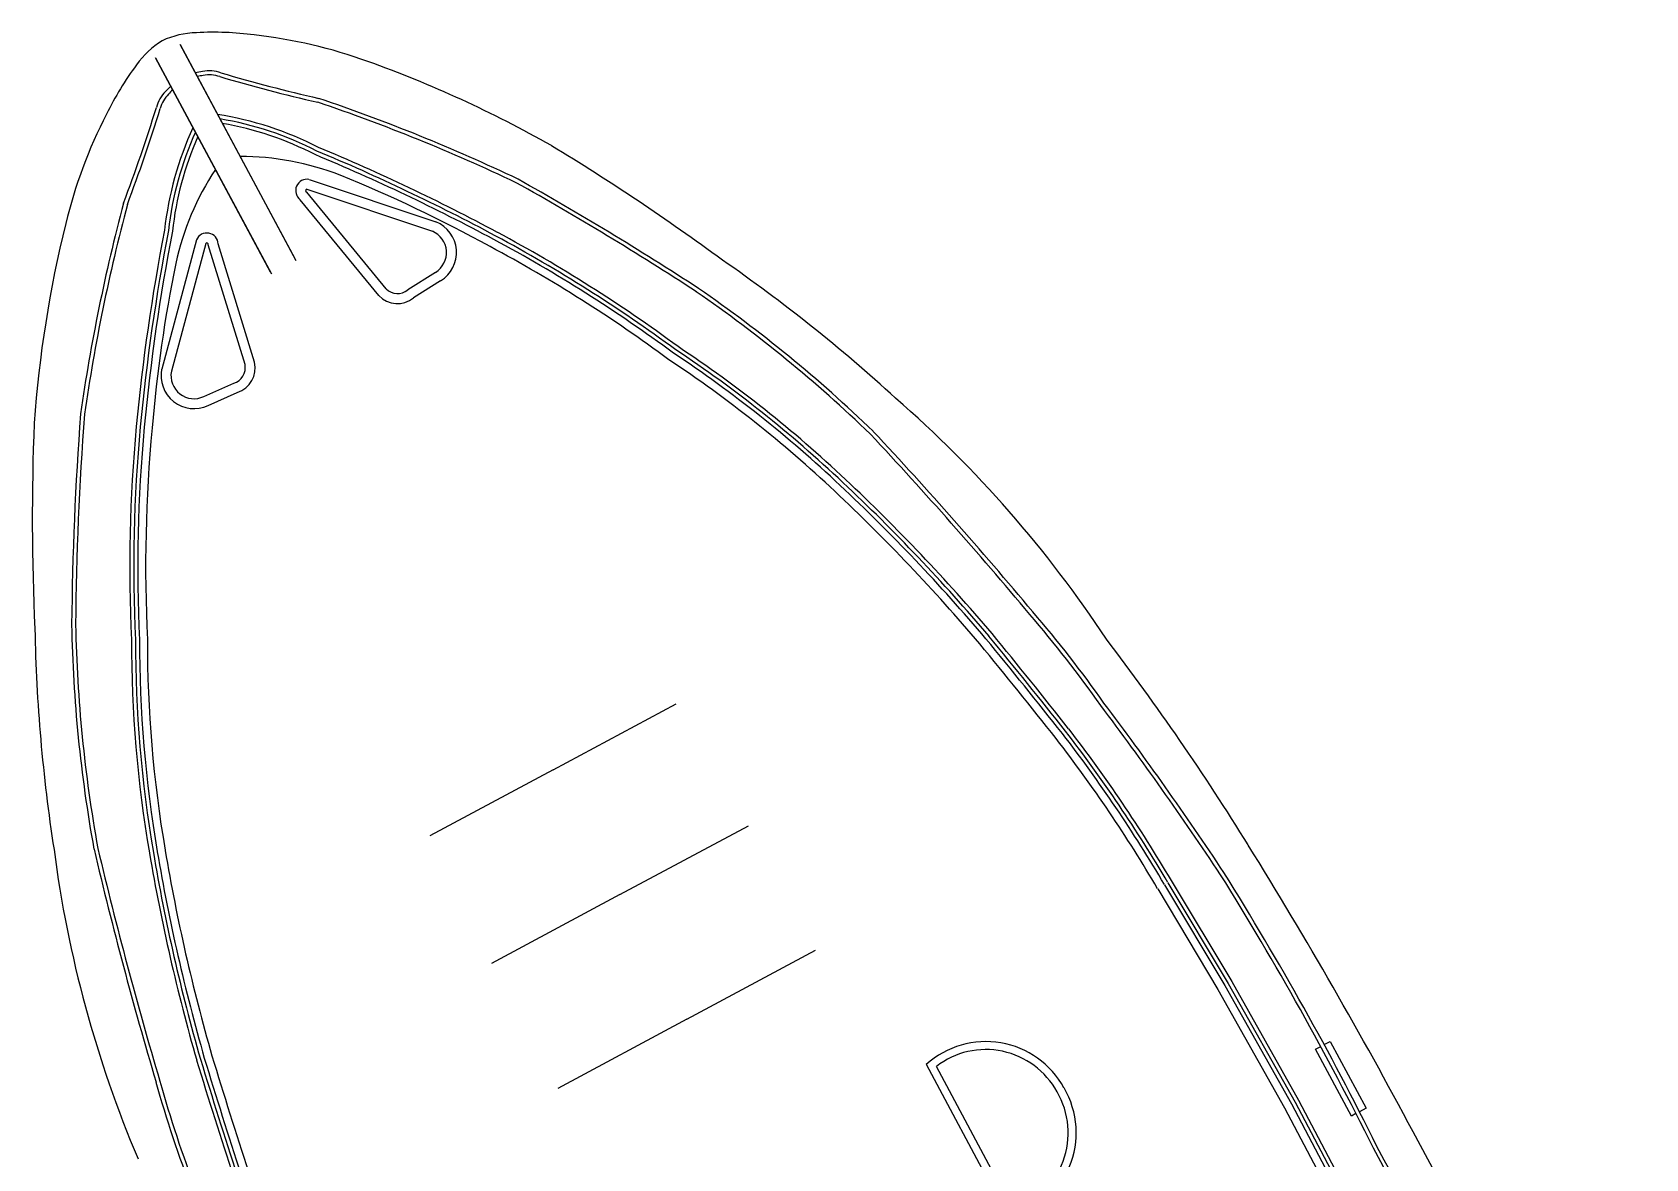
# Model space of a CAD drawing. Header units: metres. Extents: x 267365 to 277461, y 2088854 to 2108025.
# Drawn here: x 271035.39 to 271066.5, y 2092137.34 to 2092159.05 of the extents above; entities that cross this region are included whole.
import ezdxf

# ---------------------------------------------------------------- set-up
doc = ezdxf.new("R2010")
doc.units = ezdxf.units.M

msp = doc.modelspace()

# ---------------------------------------------------------------- linework, layer by layer
at = {"color": 30}
for p, q in [((271038.236, 2092158.814), (271040.47, 2092154.648)), ((271040.452, 2092154.681), (271038.236, 2092158.814)), ((271038.236, 2092158.814), (271040.47, 2092154.648)), ((271040.452, 2092154.681), (271038.236, 2092158.814)), ((271039.978, 2092154.427), (271037.762, 2092158.56)), ((271037.762, 2092158.56), (271039.996, 2092154.394)), ((271039.978, 2092154.427), (271037.762, 2092158.56)), ((271037.762, 2092158.56), (271039.996, 2092154.394)), ((271040.722, 2092156.215), (271043.169, 2092155.394)), ((271040.722, 2092156.215), (271043.169, 2092155.394)), ((271042.208, 2092154.103), (271040.68, 2092155.97)), ((271042.208, 2092154.103), (271040.68, 2092155.97)), ((271040.682, 2092156.026), (271043.102, 2092155.214)), ((271040.682, 2092156.026), (271043.102, 2092155.214)), ((271042.066, 2092153.974), (271040.553, 2092155.822)), ((271042.066, 2092153.974), (271040.553, 2092155.822)), ((271038.551, 2092155.051), (271037.881, 2092152.559)), ((271038.551, 2092155.051), (271037.881, 2092152.559)), ((271038.73, 2092154.98), (271038.068, 2092152.515)), ((271038.73, 2092154.98), (271038.068, 2092152.515)), ((271039.488, 2092152.644), (271038.778, 2092154.951)), ((271039.488, 2092152.644), (271038.778, 2092154.951)), ((271039.674, 2092152.692), (271038.972, 2092154.974)), ((271039.674, 2092152.692), (271038.972, 2092154.974)), ((271043.159, 2092154.423), (271042.627, 2092154.086)), ((271043.159, 2092154.423), (271042.627, 2092154.086)), ((271043.26, 2092154.26), (271042.738, 2092153.929)), ((271043.26, 2092154.26), (271042.738, 2092153.929)), ((271038.695, 2092152.029), (271039.271, 2092152.286)), ((271038.695, 2092152.029), (271039.271, 2092152.286)), ((271038.775, 2092151.855), (271039.339, 2092152.107)), ((271038.775, 2092151.855), (271039.339, 2092152.107)), ((271045.428, 2092144.831), (271047.802, 2092146.104)), ((271045.428, 2092144.831), (271047.802, 2092146.104)), ((271045.428, 2092144.831), (271047.802, 2092146.104)), ((271045.428, 2092144.831), (271043.055, 2092143.559)), ((271045.428, 2092144.831), (271043.055, 2092143.559)), ((271045.428, 2092144.831), (271043.055, 2092143.559)), ((271046.717, 2092142.428), (271049.194, 2092143.756)), ((271046.717, 2092142.428), (271049.194, 2092143.756)), ((271046.717, 2092142.428), (271049.194, 2092143.756)), ((271057.087, 2092142.54), (271058.25, 2092140.599)), ((271057.087, 2092142.54), (271058.25, 2092140.599)), ((271057.219, 2092142.619), (271058.383, 2092140.676)), ((271057.219, 2092142.619), (271058.383, 2092140.676)), ((271057.285, 2092142.658), (271058.449, 2092140.714)), ((271057.285, 2092142.658), (271058.449, 2092140.714)), ((271057.35, 2092142.698), (271058.516, 2092140.753)), ((271057.35, 2092142.698), (271058.516, 2092140.753)), ((271046.717, 2092142.428), (271044.24, 2092141.1)), ((271046.717, 2092142.428), (271044.24, 2092141.1)), ((271046.717, 2092142.428), (271044.24, 2092141.1)), ((271048.006, 2092140.024), (271050.49, 2092141.356)), ((271048.006, 2092140.024), (271050.49, 2092141.356)), ((271048.006, 2092140.024), (271050.49, 2092141.356)), ((271058.383, 2092140.676), (271059.668, 2092138.394)), ((271058.383, 2092140.676), (271059.668, 2092138.394)), ((271058.449, 2092140.714), (271059.735, 2092138.43)), ((271058.449, 2092140.714), (271059.735, 2092138.43)), ((271058.516, 2092140.753), (271059.802, 2092138.467)), ((271058.516, 2092140.753), (271059.802, 2092138.467)), ((271058.25, 2092140.599), (271059.533, 2092138.32)), ((271058.25, 2092140.599), (271059.533, 2092138.32)), ((271048.006, 2092140.024), (271045.522, 2092138.692)), ((271048.006, 2092140.024), (271045.522, 2092138.692)), ((271048.006, 2092140.024), (271045.522, 2092138.692)), ((271060.131, 2092139.447), (271060.23, 2092139.5)), ((271060.131, 2092139.447), (271060.23, 2092139.5)), ((271060.823, 2092138.158), (271060.131, 2092139.447)), ((271060.823, 2092138.158), (271060.131, 2092139.447)), ((271060.297, 2092139.536), (271060.414, 2092139.599)), ((271060.297, 2092139.536), (271060.414, 2092139.599)), ((271060.414, 2092139.599), (271061.106, 2092138.31)), ((271060.414, 2092139.599), (271061.106, 2092138.31)), ((271054.222, 2092136.179), (271052.626, 2092139.155)), ((271054.222, 2092136.179), (271052.626, 2092139.155)), ((271054.298, 2092136.361), (271052.821, 2092139.117)), ((271054.298, 2092136.361), (271052.821, 2092139.117)), ((271059.735, 2092138.43), (271061.729, 2092134.654)), ((271059.735, 2092138.43), (271061.729, 2092134.654)), ((271059.802, 2092138.467), (271061.797, 2092134.69)), ((271059.802, 2092138.467), (271061.797, 2092134.69)), ((271059.533, 2092138.32), (271061.526, 2092134.546)), ((271059.533, 2092138.32), (271061.526, 2092134.546)), ((271059.668, 2092138.394), (271061.662, 2092134.618)), ((271059.668, 2092138.394), (271061.662, 2092134.618)), ((271060.911, 2092138.206), (271060.823, 2092138.158)), ((271060.911, 2092138.206), (271060.823, 2092138.158)), ((271061.106, 2092138.31), (271060.979, 2092138.242)), ((271061.106, 2092138.31), (271060.979, 2092138.242))]:
    msp.add_line(p, q, dxfattribs=at)
for centre, radius, start, end in [((271038.587, 2092157.407), 1.635, 91.1992, 115.1488), ((271038.587, 2092157.407), 1.635, 91.1992, 115.1488), ((271038.876, 2092153.031), 6.02, 82.4602, 93.0786), ((271038.876, 2092153.031), 6.02, 82.4602, 93.0786), ((271038.62, 2092149.565), 9.491, 70.0542, 83.6778), ((271038.62, 2092149.565), 9.491, 70.0542, 83.6778), ((271038.74, 2092157.489), 1.635, 121.2515, 145.2011), ((271038.74, 2092157.489), 1.635, 121.2515, 145.2011), ((271042.225, 2092154.827), 6.02, 143.3217, 153.9401), ((271042.225, 2092154.827), 6.02, 143.3217, 153.9401), ((271034.185, 2092137.081), 22.74, 60.4606, 70.2801), ((271034.185, 2092137.081), 22.74, 60.4606, 70.2801), ((271038.84, 2092157.047), 1.258, 97.7444, 104.2609), ((271038.84, 2092157.047), 1.258, 97.7444, 104.2609), ((271038.84, 2092157.047), 1.181, 97.6349, 103.3356), ((271038.84, 2092157.047), 1.181, 97.6349, 103.3356), ((271038.801, 2092157.623), 0.683, 70.8921, 101.058), ((271038.801, 2092157.623), 0.683, 70.8921, 101.058), ((271038.801, 2092157.623), 0.606, 70.7267, 101.2635), ((271038.801, 2092157.623), 0.606, 70.7267, 101.2635), ((271048.051, 2092188.937), 32.046, 253.5965, 257.0877), ((271048.051, 2092188.937), 32.046, 253.5965, 257.0877), ((271048.051, 2092188.937), 31.969, 253.5999, 257.0946), ((271048.051, 2092188.937), 31.969, 253.5999, 257.0946), ((271038.441, 2092157.43), 0.683, 135.3423, 165.5081), ((271038.441, 2092157.43), 0.683, 135.3423, 165.5081), ((271038.441, 2092157.43), 0.606, 135.1368, 165.6736), ((271038.441, 2092157.43), 0.606, 135.1368, 165.6736), ((271038.9, 2092157.079), 1.258, 132.1393, 138.6559), ((271038.9, 2092157.079), 1.258, 132.1393, 138.6559), ((271038.9, 2092157.079), 1.181, 133.0647, 138.7654), ((271038.9, 2092157.079), 1.181, 133.0647, 138.7654), ((271029.761, 2092124.72), 34.885, 64.5462, 71.3599), ((271029.761, 2092124.72), 34.885, 64.5462, 71.3599), ((271045.253, 2092153.122), 9.491, 152.7225, 166.3461), ((271045.253, 2092153.122), 9.491, 152.7225, 166.3461), ((271007.24, 2092167.054), 31.969, 339.3057, 342.8004), ((271007.24, 2092167.054), 31.969, 339.3057, 342.8004), ((271007.24, 2092167.054), 32.046, 339.3126, 342.8038), ((271007.24, 2092167.054), 32.046, 339.3126, 342.8038), ((271037.96, 2092151.091), 6.452, 62.8323, 81.0908), ((271037.96, 2092151.091), 6.452, 62.8323, 81.0908), ((271029.761, 2092124.72), 34.808, 64.5504, 71.3535), ((271029.761, 2092124.72), 34.808, 64.5504, 71.3535), ((271044.347, 2092154.516), 6.452, 155.3094, 173.568), ((271044.347, 2092154.516), 6.452, 155.3094, 173.568), ((271044.347, 2092154.516), 6.375, 155.833, 173.5952), ((271044.347, 2092154.516), 6.375, 155.833, 173.5952), ((271037.96, 2092151.091), 6.375, 62.8051, 80.5673), ((271037.96, 2092151.091), 6.375, 62.8051, 80.5673), ((271037.96, 2092151.091), 6.298, 62.7775, 80.027), ((271037.96, 2092151.091), 6.298, 62.7775, 80.027), ((271044.347, 2092154.516), 6.298, 156.3732, 173.6228), ((271044.347, 2092154.516), 6.298, 156.3732, 173.6228), ((271025.618, 2092120.192), 39.701, 61.8313, 67.3518), ((271025.618, 2092120.192), 39.701, 61.8313, 67.3518), ((271022.006, 2092118.325), 45.082, 53.7035, 58.7451), ((271022.006, 2092118.325), 45.082, 53.7035, 58.7451), ((271039.382, 2092151.291), 5.367, 68.7994, 89.9015), ((271039.382, 2092151.291), 5.367, 68.7994, 89.9015), ((271025.618, 2092120.192), 39.547, 61.8314, 67.3606), ((271025.618, 2092120.192), 39.547, 61.8314, 67.3606), ((271025.618, 2092120.192), 39.624, 61.8313, 67.3562), ((271025.618, 2092120.192), 39.624, 61.8313, 67.3562), ((271043.393, 2092153.442), 5.367, 146.4988, 167.6008), ((271043.393, 2092153.442), 5.367, 146.4988, 167.6008), ((271040.685, 2092155.998), 0.22, 80.3972, 233.1437), ((271040.685, 2092155.998), 0.22, 80.3972, 233.1437), ((271030.849, 2092130.555), 27.79, 61.2533, 67.8586), ((271030.849, 2092130.555), 27.79, 61.2533, 67.8586), ((271015.028, 2092103.178), 60.802, 56.8987, 60.73244), ((271015.028, 2092103.178), 60.802, 56.8987, 60.73244), ((271040.685, 2092155.998), 0.0285, 96.514, 258.455), ((271040.685, 2092155.998), 0.0285, 96.514, 258.455), ((271015.028, 2092103.178), 60.726, 56.89969, 60.73003), ((271015.028, 2092103.178), 60.726, 56.89969, 60.73003), ((271070.85, 2092146.752), 34.885, 165.0404, 171.854), ((271070.85, 2092146.752), 34.885, 165.0404, 171.854), ((271070.85, 2092146.752), 34.808, 165.0467, 171.8498), ((271070.85, 2092146.752), 34.808, 165.0467, 171.8498), ((271058.106, 2092149.907), 22.74, 166.1202, 175.9397), ((271058.106, 2092149.907), 22.74, 166.1202, 175.9397), ((271076.914, 2092147.696), 39.701, 169.0485, 174.569), ((271076.914, 2092147.696), 39.701, 169.0485, 174.569), ((271076.914, 2092147.696), 39.624, 169.0441, 174.569), ((271076.914, 2092147.696), 39.624, 169.0441, 174.569), ((271042.929, 2092154.804), 0.637, 301.3123, 67.9216), ((271042.929, 2092154.804), 0.637, 301.3123, 67.9216), ((271076.914, 2092147.696), 39.547, 169.0397, 174.5688), ((271076.914, 2092147.696), 39.547, 169.0397, 174.5688), ((271038.752, 2092154.961), 0.22, 3.2566, 156.003), ((271038.752, 2092154.961), 0.22, 3.2566, 156.003), ((271038.752, 2092154.961), 0.0285, 337.9453, 139.8863), ((271038.752, 2092154.961), 0.0285, 337.9453, 139.8863), ((271042.929, 2092154.804), 0.445, 301.1089, 67.2299), ((271042.929, 2092154.804), 0.445, 301.1089, 67.2299), ((271030.56, 2092129.516), 28.842, 53.6288, 61.7411), ((271030.56, 2092129.516), 28.842, 53.6288, 61.7411), ((271030.56, 2092129.516), 28.995, 53.6364, 61.7414), ((271030.56, 2092129.516), 28.995, 53.6364, 61.7414), ((271030.56, 2092129.516), 29.072, 53.6402, 61.7415), ((271030.56, 2092129.516), 29.072, 53.6402, 61.7415), ((271030.56, 2092129.516), 29.149, 53.6439, 61.7416), ((271030.56, 2092129.516), 29.149, 53.6439, 61.7416), ((271030.784, 2092128.763), 31.486, 47.5572, 55.3346), ((271030.784, 2092128.763), 31.486, 47.5572, 55.3346), ((271065.388, 2092149.074), 27.79, 168.5417, 175.147), ((271065.388, 2092149.074), 27.79, 168.5417, 175.147), ((271042.427, 2092154.327), 0.314, 225.6922, 309.5333), ((271042.427, 2092154.327), 0.314, 225.6922, 309.5333), ((271032.845, 2092131.86), 26.979, 46.1167, 55.3335), ((271032.845, 2092131.86), 26.979, 46.1167, 55.3335), ((271032.845, 2092131.86), 27.056, 46.1123, 55.3357), ((271032.845, 2092131.86), 27.056, 46.1123, 55.3357), ((271042.427, 2092154.327), 0.505, 224.3346, 308.0062), ((271042.427, 2092154.327), 0.505, 224.3346, 308.0062), ((271034.539, 2092132.908), 23.78, 46.664, 56.5035), ((271034.539, 2092132.908), 23.78, 46.664, 56.5035), ((271034.539, 2092132.908), 23.934, 46.6645, 56.4943), ((271034.539, 2092132.908), 23.934, 46.6645, 56.4943), ((271034.539, 2092132.908), 24.011, 46.6648, 56.4897), ((271034.539, 2092132.908), 24.011, 46.6648, 56.4897), ((271034.539, 2092132.908), 24.087, 46.665, 56.4852), ((271034.539, 2092132.908), 24.087, 46.665, 56.4852), ((271038.505, 2092152.432), 0.637, 168.4786, 295.088), ((271038.505, 2092152.432), 0.637, 168.4786, 295.088), ((271038.505, 2092152.432), 0.445, 169.1704, 295.2913), ((271038.505, 2092152.432), 0.445, 169.1704, 295.2913), ((271039.18, 2092152.586), 0.314, 286.867, 10.7081), ((271039.18, 2092152.586), 0.314, 286.867, 10.7081), ((271039.18, 2092152.586), 0.505, 288.3941, 12.0656), ((271039.18, 2092152.586), 0.505, 288.3941, 12.0656), ((271037.044, 2092134.776), 22.831, 33.4205, 48.9677), ((271037.044, 2092134.776), 22.831, 33.4205, 48.9677), ((271080.468, 2092149.673), 45.082, 177.6552, 182.6967), ((271080.468, 2092149.673), 45.082, 177.6552, 182.6967), ((271096.945, 2092147.102), 60.802, 175.66783, 179.50157), ((271096.945, 2092147.102), 60.802, 175.66783, 179.50157), ((271096.945, 2092147.102), 60.726, 175.67024, 179.50058), ((271096.945, 2092147.102), 60.726, 175.67024, 179.50058), ((271066.414, 2092148.74), 29.149, 174.6587, 182.7563), ((271066.414, 2092148.74), 29.149, 174.6587, 182.7563), ((271066.414, 2092148.74), 29.072, 174.6588, 182.7601), ((271066.414, 2092148.74), 29.072, 174.6588, 182.7601), ((271066.414, 2092148.74), 28.995, 174.6589, 182.7639), ((271066.414, 2092148.74), 28.995, 174.6589, 182.7639), ((271066.414, 2092148.74), 28.842, 174.6592, 182.7715), ((271066.414, 2092148.74), 28.842, 174.6592, 182.7715), ((270990.309, 2092094.073), 83.819, 39.89132, 43.06285), ((270990.309, 2092094.073), 83.819, 39.89132, 43.06285), ((270990.309, 2092094.073), 83.895, 39.89177, 43.06425), ((270990.309, 2092094.073), 83.895, 39.89177, 43.06425), ((271026.397, 2092124.136), 35.902, 40.306, 46.8206), ((271026.397, 2092124.136), 35.902, 40.306, 46.8206), ((271026.397, 2092124.136), 35.979, 40.3051, 46.8205), ((271026.397, 2092124.136), 35.979, 40.3051, 46.8205), ((271026.397, 2092124.136), 36.055, 40.3042, 46.8203), ((271026.397, 2092124.136), 36.055, 40.3042, 46.8203), ((271026.397, 2092124.136), 35.748, 40.3079, 46.821), ((271026.397, 2092124.136), 35.748, 40.3079, 46.821), ((271038.089, 2092133.515), 21.866, 35.0556, 40.8897), ((271038.089, 2092133.515), 21.866, 35.0556, 40.8897), ((271038.089, 2092133.515), 21.943, 35.0591, 40.8879), ((271038.089, 2092133.515), 21.943, 35.0591, 40.8879), ((271066.917, 2092148.137), 31.486, 181.0657, 188.8431), ((271066.917, 2092148.137), 31.486, 181.0657, 188.8431), ((271063.196, 2092148.134), 27.056, 181.0645, 190.2879), ((271063.196, 2092148.134), 27.056, 181.0645, 190.2879), ((271063.196, 2092148.134), 26.979, 181.0668, 190.2836), ((271063.196, 2092148.134), 26.979, 181.0668, 190.2836), ((270961.681, 2092071.63), 119.386, 38.30191, 39.43136), ((270961.681, 2092071.63), 119.386, 38.30191, 39.43136), ((271061.386, 2092147.303), 24.087, 179.9151, 189.7352), ((271061.386, 2092147.303), 24.087, 179.9151, 189.7352), ((271061.386, 2092147.303), 24.011, 179.9106, 189.7355), ((271061.386, 2092147.303), 24.011, 179.9106, 189.7355), ((271061.386, 2092147.303), 23.934, 179.906, 189.7357), ((271061.386, 2092147.303), 23.934, 179.906, 189.7357), ((271061.386, 2092147.303), 23.78, 179.8968, 189.7362), ((271061.386, 2092147.303), 23.78, 179.8968, 189.7362), ((270961.681, 2092071.63), 119.079, 38.3027, 39.43024), ((270961.681, 2092071.63), 119.079, 38.3027, 39.43024), ((270961.681, 2092071.63), 119.233, 38.30231, 39.4308), ((270961.681, 2092071.63), 119.233, 38.30231, 39.4308), ((270961.681, 2092071.63), 119.309, 38.30211, 39.43108), ((270961.681, 2092071.63), 119.309, 38.30211, 39.43108), ((271017.088, 2092117.574), 49.078, 31.7291, 37.3534), ((271017.088, 2092117.574), 49.078, 31.7291, 37.3534), ((271002.916, 2092106.059), 66.468, 33.56916, 37.01545), ((271002.916, 2092106.059), 66.468, 33.56916, 37.01545), ((271002.916, 2092106.059), 66.545, 33.56828, 37.01432), ((271002.916, 2092106.059), 66.545, 33.56828, 37.01432), ((271033.216, 2092128.51), 27.996, 30.4497, 37.6885), ((271033.216, 2092128.51), 27.996, 30.4497, 37.6885), ((271033.216, 2092128.51), 27.689, 30.4497, 37.6851), ((271033.216, 2092128.51), 27.689, 30.4497, 37.6851), ((271033.216, 2092128.51), 27.843, 30.4497, 37.6868), ((271033.216, 2092128.51), 27.843, 30.4497, 37.6868), ((271033.216, 2092128.51), 27.919, 30.4497, 37.6877), ((271033.216, 2092128.51), 27.919, 30.4497, 37.6877), ((271058.444, 2092146.25), 22.831, 187.4326, 202.9797), ((271058.444, 2092146.25), 22.831, 187.4326, 202.9797), ((271118.209, 2092162.653), 83.895, 193.33602, 196.50849), ((271118.209, 2092162.653), 83.895, 193.33602, 196.50849), ((271118.209, 2092162.653), 83.819, 193.33742, 196.50895), ((271118.209, 2092162.653), 83.819, 193.33742, 196.50895), ((271073.198, 2092149.23), 36.055, 189.58, 196.0961), ((271073.198, 2092149.23), 36.055, 189.58, 196.0961), ((271073.198, 2092149.23), 35.979, 189.5798, 196.0952), ((271073.198, 2092149.23), 35.979, 189.5798, 196.0952), ((271073.198, 2092149.23), 35.902, 189.5796, 196.0942), ((271073.198, 2092149.23), 35.902, 189.5796, 196.0942), ((271073.198, 2092149.23), 35.748, 189.5793, 196.0923), ((271073.198, 2092149.23), 35.748, 189.5793, 196.0923), ((270979.039, 2092093.81), 93.938, 27.96001, 31.85219), ((270979.039, 2092093.81), 93.938, 27.96001, 31.85219), ((271006.287, 2092110.263), 61.357, 26.39387, 32.0383), ((271006.287, 2092110.263), 61.357, 26.39387, 32.0383), ((271006.287, 2092110.263), 61.433, 26.39504, 32.03925), ((271006.287, 2092110.263), 61.433, 26.39504, 32.03925), ((271053.773, 2092137.876), 1.719, 28.7508, 131.8847), ((271053.773, 2092137.876), 1.719, 28.7508, 131.8847), ((271053.773, 2092137.876), 1.565, 28.669, 127.5065), ((271053.773, 2092137.876), 1.565, 28.669, 127.5065), ((271152.744, 2092174.077), 119.386, 196.9689, 198.09835), ((271152.744, 2092174.077), 119.386, 196.9689, 198.09835), ((271152.744, 2092174.077), 119.309, 196.96918, 198.09816), ((271152.744, 2092174.077), 119.309, 196.96918, 198.09816), ((271152.744, 2092174.077), 119.233, 196.96946, 198.09796), ((271152.744, 2092174.077), 119.233, 196.96946, 198.09796), ((271152.744, 2092174.077), 119.079, 196.97003, 198.09756), ((271152.744, 2092174.077), 119.079, 196.97003, 198.09756), ((271058.915, 2092144.682), 21.943, 195.5124, 201.3412), ((271058.915, 2092144.682), 21.943, 195.5124, 201.3412), ((271058.915, 2092144.682), 21.866, 195.5106, 201.3446), ((271058.915, 2092144.682), 21.866, 195.5106, 201.3446), ((271053.806, 2092137.837), 1.71, 284.0967, 30.4009), ((271053.806, 2092137.837), 1.71, 284.0967, 30.4009), ((271053.806, 2092137.837), 1.556, 288.4656, 30.4814), ((271053.806, 2092137.837), 1.556, 288.4656, 30.4814), ((270435.429, 2091798.057), 712.788, 27.705083, 28.471036), ((270435.429, 2091798.057), 712.788, 27.705083, 28.471036), ((270433.459, 2091800.18), 712.692, 27.480541, 28.252532), ((270433.459, 2091800.18), 712.692, 27.480541, 28.252532), ((270433.459, 2091800.18), 712.768, 27.480545, 28.252432), ((270433.459, 2091800.18), 712.768, 27.480545, 28.252432)]:
    msp.add_arc(centre, radius, start, end, dxfattribs=at)

doc.saveas('drawing.dxf')
